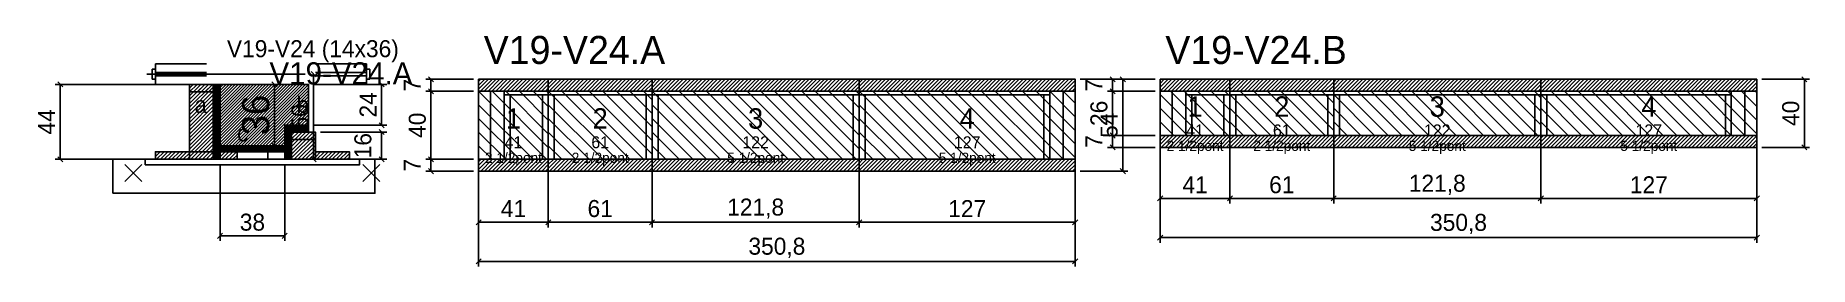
# Model space of a CAD drawing. Extents: x -69 to 975, y -103 to 33.
import ezdxf
from ezdxf.enums import TextEntityAlignment as Align

# ---------------------------------------------------------------- set-up
doc = ezdxf.new("R2010")
doc.units = 0
for name, color, linetype in [('5', 5, 'Continuous'), ('barrote', 126, 'Continuous'), ('CONCRETO', 251, 'Continuous'), ('COTA', 241, 'Continuous'), ('Cota Seção (2x)', 241, 'Continuous'), ('detalhes', 7, 'Continuous'), ('Hachura', 251, 'Continuous'), ('Madeira', 126, 'Continuous'), ('NOMENCLATURA', 7, 'Continuous'), ('Painéis', 200, 'Continuous'), ('presilha', 224, 'Continuous'), ('Reaproveitamento', 30, 'Continuous'), ('SARR_2.2x7', 40, 'Continuous'), ('SARR_3.5x7', 81, 'Continuous'), ('SCO-___-LAJ', 224, 'Continuous'), ('TENSOR', 224, 'Continuous'), ('texto', 7, 'Continuous'), ('Texto Seção', 7, 'Continuous')]:
    doc.layers.add(name, color=color, linetype=linetype)
doc.dimstyles.new('PAINEL', dxfattribs={"dimtxt": 10, "dimasz": 3, "dimexe": 3, "dimexo": 3, "dimgap": 3, "dimtad": 1, "dimblk": 'OBLIQUE', "dimblk1": 'OBLIQUE', "dimcen": 2.5, "dimclrd": 4, "dimclre": 4, "dimclrt": 240, "dimazin": 3, "dimtfac": 1, "dimtmove": 0, "dimatfit": 3})
doc.dimstyles.new('SECAO2X', dxfattribs={"dimtxt": 16, "dimasz": 3, "dimexe": 3, "dimexo": 3, "dimgap": 3, "dimtad": 1, "dimblk": 'OBLIQUE', "dimblk1": 'OBLIQUE', "dimcen": 2.5, "dimclrd": 4, "dimclre": 4, "dimclrt": 240, "dimazin": 3, "dimtfac": 1, "dimtmove": 0, "dimatfit": 3})

# ---------------------------------------------------------------- blocks, each defined once
blk = doc.blocks.new('_OBLIQUE')
at = {"color": 0, "linetype": 'BYBLOCK'}
blk.add_line((-0.5, -0.5), (0.5, 0.5), dxfattribs=at)

msp = doc.modelspace()

# ---------------------------------------------------------------- hatches: boundary and pattern name
at = {"layer": 'COTA'}
h = msp.add_hatch(dxfattribs=at)
h.set_pattern_fill('ANSI31', scale=0.4)
h.paths.add_polyline_path([(40, -32), (40, 4), (92, 4), (92, -20), (78, -20), (78, -32)])
h = msp.add_hatch(dxfattribs=at)
h.set_pattern_fill('ANSI31', scale=0.5)
h.paths.add_polyline_path([(192, 0), (233, 0), (233, 7), (192, 7)])
h = msp.add_hatch(dxfattribs=at)
h.set_pattern_fill('ANSI31', scale=0.5)
h.paths.add_polyline_path([(233, 0), (294, 0), (294, 7), (233, 7)])
h = msp.add_hatch(dxfattribs=at)
h.set_pattern_fill('ANSI31', scale=0.5)
h.paths.add_polyline_path([(294, 0), (415.8, 0), (415.8, 7), (294, 7)])
h = msp.add_hatch(dxfattribs=at)
h.set_pattern_fill('ANSI31', scale=0.5)
h.paths.add_polyline_path([(415.8, 0), (542.8, 0), (542.8, 7), (415.8, 7)])
h = msp.add_hatch(dxfattribs=at)
h.set_pattern_fill('ANSI31', scale=0.5)
h.paths.add_polyline_path([(592.8, 0), (633.8, 0), (633.8, 7), (592.8, 7)])
h = msp.add_hatch(dxfattribs=at)
h.set_pattern_fill('ANSI31', scale=0.5)
h.paths.add_polyline_path([(633.8, 0), (694.8, 0), (694.8, 7), (633.8, 7)])
h = msp.add_hatch(dxfattribs=at)
h.set_pattern_fill('ANSI31', scale=0.5)
h.paths.add_polyline_path([(694.8, 0), (816.6, 0), (816.6, 7), (694.8, 7)])
h = msp.add_hatch(dxfattribs=at)
h.set_pattern_fill('ANSI31', scale=0.5)
h.paths.add_polyline_path([(816.6, 0), (943.6, 0), (943.6, 7), (816.6, 7)])
h = msp.add_hatch(dxfattribs=at)
h.set_pattern_fill('ANSI31', scale=0.5)
h.paths.add_polyline_path([(592.8, -33), (633.8, -33), (633.8, -26), (592.8, -26)])
h = msp.add_hatch(dxfattribs=at)
h.set_pattern_fill('ANSI31', scale=0.5)
h.paths.add_polyline_path([(633.8, -33), (694.8, -33), (694.8, -26), (633.8, -26)])
h = msp.add_hatch(dxfattribs=at)
h.set_pattern_fill('ANSI31', scale=0.5)
h.paths.add_polyline_path([(694.8, -33), (816.6, -33), (816.6, -26), (694.8, -26)])
h = msp.add_hatch(dxfattribs=at)
h.set_pattern_fill('ANSI31', scale=0.5)
h.paths.add_polyline_path([(816.6, -33), (943.6, -33), (943.6, -26), (816.6, -26)])
h = msp.add_hatch(dxfattribs=at)
h.set_pattern_fill('ANSI31', scale=0.5)
h.paths.add_polyline_path([(192, -47), (233, -47), (233, -40), (192, -40)])
h = msp.add_hatch(dxfattribs=at)
h.set_pattern_fill('ANSI31', scale=0.5)
h.paths.add_polyline_path([(233, -47), (294, -47), (294, -40), (233, -40)])
h = msp.add_hatch(dxfattribs=at)
h.set_pattern_fill('ANSI31', scale=0.5)
h.paths.add_polyline_path([(294, -47), (415.8, -47), (415.8, -40), (294, -40)])
h = msp.add_hatch(dxfattribs=at)
h.set_pattern_fill('ANSI31', scale=0.5)
h.paths.add_polyline_path([(415.8, -47), (542.8, -47), (542.8, -40), (415.8, -40)])
at = {"layer": 'Hachura'}
h = msp.add_hatch(dxfattribs=at)
h.set_pattern_fill('ANSI31', scale=0.5)
h.paths.add_polyline_path([(22, -40), (36, -40), (36, 4), (22, 4)])
h = msp.add_hatch(dxfattribs=at)
h.set_pattern_fill('ANSI31', scale=0.5)
h.paths.add_polyline_path([(22, -0.4), (36, -0.4), (36, 4), (22, 4)])
h = msp.add_hatch(dxfattribs=at)
h.set_pattern_fill('SOLID')
h.paths.add_polyline_path([(36, -40), (40, -40), (40, 4), (36, 4)])
h = msp.add_hatch(dxfattribs=at)
h.set_pattern_fill('SOLID')
h.paths.add_polyline_path([(78, -24), (92, -24), (92, -20), (78, -20)])
h = msp.add_hatch(dxfattribs=at)
h.set_pattern_fill('SOLID')
h.paths.add_polyline_path([(78, -40), (82, -40), (82, -24), (78, -24)])
h = msp.add_hatch(dxfattribs=at)
h.set_pattern_fill('ANSI31', scale=0.5)
h.paths.add_polyline_path([(82, -40), (96, -40), (96, -24), (82, -24)])
h = msp.add_hatch(dxfattribs=at)
h.set_pattern_fill('ANSI31', scale=0.5)
h.paths.add_polyline_path([(82, -28.4), (96, -28.4), (96, -24), (82, -24)])
h = msp.add_hatch(dxfattribs=at)
h.set_pattern_fill('ANSI31', scale=0.5)
h.paths.add_polyline_path([(2, -40), (22, -40), (22, -35.6), (2, -35.6)])
h = msp.add_hatch(dxfattribs=at)
h.set_pattern_fill('SOLID')
h.paths.add_polyline_path([(40, -35.6), (78, -35.6), (78, -32), (40, -32)])
h = msp.add_hatch(dxfattribs=at)
h.set_pattern_fill('ANSI31', scale=0.5)
h.paths.add_polyline_path([(40, -40), (50, -40), (50, -35.6), (40, -35.6)])
h = msp.add_hatch(dxfattribs=at)
h.set_pattern_fill('ANSI31', scale=0.5)
h.paths.add_polyline_path([(96, -40), (116, -40), (116, -35.6), (96, -35.6)])

# ---------------------------------------------------------------- linework, layer by layer
for p, q in [((0, 13), (0, 7)), ((2, 13), (0, 13)), ((2, 16), (32, 16)), ((2, 16), (2, 4)), ((2, 11), (32, 11)), ((96, 16), (126, 16)), ((96, 11), (126, 11)), ((126, 16), (126, 4)), ((126, 13), (128, 13)), ((128, 13), (128, 7)), ((2, 7), (0, 7)), ((2, 9), (32, 9)), ((2, 4), (32, 4)), ((96, 9), (126, 9)), ((96, 4), (126, 4)), ((126, 7), (128, 7))]:
    msp.add_line(p, q)
at = {"layer": 'barrote'}
msp.add_lwpolyline([(-23, -60), (131, -60), (131, -40), (-23, -40)], close=True, dxfattribs=at)
at = {"layer": 'CONCRETO'}
msp.add_lwpolyline([(40, -32), (40, 4), (92, 4), (92, -20), (78, -20), (78, -32)], close=True, dxfattribs=at)
at = {"layer": 'Madeira'}
for points in [[(22, -40), (36, -40), (36, 4), (22, 4)], [(22, -0.4), (36, -0.4), (36, 4), (22, 4)], [(82, -40), (96, -40), (96, -24), (82, -24)], [(82, -28.4), (96, -28.4), (96, -24), (82, -24)], [(2, -40), (22, -40), (22, -35.6), (2, -35.6)], [(22, -40), (36, -40), (36, -35.6), (22, -35.6)], [(40, -40), (50, -40), (50, -35.6), (40, -35.6)], [(68, -40), (78, -40), (78, -35.6), (68, -35.6)], [(96, -40), (116, -40), (116, -35.6), (96, -35.6)]]:
    msp.add_lwpolyline(points, close=True, dxfattribs=at)
at = {"layer": 'Painéis'}
for p, q in [((192, 0), (233, 0)), ((192, -40), (192, 0)), ((233, -40), (233, 0)), ((233, -40), (233, 0)), ((233, 0), (294, 0)), ((233, -40), (233, 0)), ((294, -40), (294, 0)), ((294, -40), (294, 0)), ((294, 0), (415.8, 0)), ((294, -40), (294, 0)), ((415.8, -40), (415.8, 0)), ((415.8, -40), (415.8, 0)), ((415.8, 0), (542.8, 0)), ((415.8, -40), (415.8, 0)), ((542.8, -40), (542.8, 0)), ((592.8, 0), (633.8, 0)), ((592.8, -26), (592.8, 0)), ((633.8, -26), (633.8, 0)), ((633.8, -26), (633.8, 0)), ((633.8, 0), (694.8, 0)), ((633.8, -26), (633.8, 0)), ((694.8, -26), (694.8, 0)), ((694.8, -26), (694.8, 0)), ((694.8, 0), (816.6, 0)), ((694.8, -26), (694.8, 0)), ((816.6, -26), (816.6, 0)), ((816.6, -26), (816.6, 0)), ((816.6, 0), (943.6, 0)), ((816.6, -26), (816.6, 0)), ((943.6, -26), (943.6, 0)), ((592.8, -26), (633.8, -26)), ((633.8, -26), (694.8, -26)), ((694.8, -26), (816.6, -26)), ((816.6, -26), (943.6, -26)), ((192, -40), (233, -40)), ((233, -40), (294, -40)), ((294, -40), (415.8, -40)), ((415.8, -40), (542.8, -40))]:
    msp.add_line(p, q, dxfattribs=at)
for points in [[(36, -40), (40, -40), (40, 4), (36, 4)], [(78, -24), (92, -24), (92, -20), (78, -20)], [(78, -40), (82, -40), (82, -24), (78, -24)], [(40, -35.6), (78, -35.6), (78, -32), (40, -32)]]:
    msp.add_lwpolyline(points, close=True, dxfattribs=at)
at = {"layer": 'presilha'}
for p, q in [((-16, -53), (-6, -43)), ((-16, -43), (-6, -53)), ((124, -53), (134, -43)), ((124, -43), (134, -53))]:
    msp.add_line(p, q, dxfattribs=at)
at = {"layer": 'Reaproveitamento', "color": 30}
for p, q in [((232, -40), (192, 0)), ((233, -33), (200, 0)), ((233, -25), (208, 0)), ((233, -17), (216, 0)), ((233, -9), (224, 0)), ((233, -1), (232, 0)), ((273, -40), (233, 0)), ((281, -40), (241, 0)), ((289, -40), (249, 0)), ((294, -37), (257, 0)), ((294, -29), (265, 0)), ((294, -21), (273, 0)), ((294, -13), (281, 0)), ((294, -5), (289, 0)), ((334, -40), (294, 0)), ((342, -40), (302, 0)), ((350, -40), (310, 0)), ((358, -40), (318, 0)), ((366, -40), (326, 0)), ((374, -40), (334, 0)), ((382, -40), (342, 0)), ((390, -40), (350, 0)), ((398, -40), (358, 0)), ((406, -40), (366, 0)), ((414, -40), (374, 0)), ((415.8, -33.8), (382, 0)), ((415.8, -25.8), (390, 0)), ((415.8, -17.8), (398, 0)), ((415.8, -9.8), (406, 0)), ((415.8, -1.8), (414, 0)), ((455.8, -40), (415.8, 0)), ((463.8, -40), (423.8, 0)), ((471.8, -40), (431.8, 0)), ((479.8, -40), (439.8, 0)), ((487.8, -40), (447.8, 0)), ((495.8, -40), (455.8, 0)), ((503.8, -40), (463.8, 0)), ((511.8, -40), (471.8, 0)), ((519.8, -40), (479.8, 0)), ((527.8, -40), (487.8, 0)), ((535.8, -40), (495.8, 0)), ((542.8, -39), (503.8, 0)), ((542.8, -31), (511.8, 0)), ((542.8, -23), (519.8, 0)), ((542.8, -15), (527.8, 0)), ((542.8, -7), (535.8, 0)), ((624.8, -26), (598.8, 0)), ((632.8, -26), (606.8, 0)), ((633.8, -19), (614.8, 0)), ((633.8, -11), (622.8, 0)), ((633.8, -3), (630.8, 0)), ((665.8, -26), (639.8, 0)), ((673.8, -26), (647.8, 0)), ((681.8, -26), (655.8, 0)), ((689.8, -26), (663.8, 0)), ((694.8, -23), (671.8, 0)), ((694.8, -15), (679.8, 0)), ((694.8, -7), (687.8, 0)), ((726.8, -26), (700.8, 0)), ((734.8, -26), (708.8, 0)), ((742.8, -26), (716.8, 0)), ((750.8, -26), (724.8, 0)), ((758.8, -26), (732.8, 0)), ((766.8, -26), (740.8, 0)), ((774.8, -26), (748.8, 0)), ((782.8, -26), (756.8, 0)), ((790.8, -26), (764.8, 0)), ((798.8, -26), (772.8, 0)), ((806.8, -26), (780.8, 0)), ((814.8, -26), (788.8, 0)), ((816.6, -19.8), (796.8, 0)), ((816.6, -11.8), (804.8, 0)), ((816.6, -3.8), (812.8, 0)), ((848.6, -26), (822.6, 0)), ((856.6, -26), (830.6, 0)), ((864.6, -26), (838.6, 0)), ((872.6, -26), (846.6, 0)), ((880.6, -26), (854.6, 0)), ((888.6, -26), (862.6, 0)), ((896.6, -26), (870.6, 0)), ((904.6, -26), (878.6, 0)), ((912.6, -26), (886.6, 0)), ((920.6, -26), (894.6, 0)), ((928.6, -26), (902.6, 0)), ((936.6, -26), (910.6, 0)), ((943.6, -25), (918.6, 0)), ((943.6, -17), (926.6, 0)), ((943.6, -9), (934.6, 0)), ((943.6, -1), (942.6, 0)), ((224, -40), (192, -8)), ((265, -40), (233, -8)), ((326, -40), (294, -8)), ((447.8, -40), (415.8, -8)), ((616.8, -26), (592.8, -2)), ((608.8, -26), (592.8, -10)), ((657.8, -26), (633.8, -2)), ((649.8, -26), (633.8, -10)), ((718.8, -26), (694.8, -2)), ((710.8, -26), (694.8, -10)), ((840.6, -26), (816.6, -2)), ((832.6, -26), (816.6, -10)), ((216, -40), (192, -16)), ((257, -40), (233, -16)), ((318, -40), (294, -16)), ((439.8, -40), (415.8, -16)), ((600.8, -26), (592.8, -18)), ((641.8, -26), (633.8, -18)), ((702.8, -26), (694.8, -18)), ((824.6, -26), (816.6, -18)), ((208, -40), (192, -24)), ((249, -40), (233, -24)), ((310, -40), (294, -24)), ((431.8, -40), (415.8, -24)), ((592.8, -26), (592.8, -26)), ((633.8, -26), (633.8, -26)), ((694.8, -26), (694.8, -26)), ((816.6, -26), (816.6, -26)), ((200, -40), (192, -32)), ((192, -40), (192, -40)), ((241, -40), (233, -32)), ((233, -40), (233, -40)), ((302, -40), (294, -32)), ((294, -40), (294, -40)), ((423.8, -40), (415.8, -32)), ((415.8, -40), (415.8, -40))]:
    msp.add_line(p, q, dxfattribs=at)
at = {"layer": 'SARR_2.2x7'}
for p, q in [((199, -40), (199, 0)), ((535.8, -40), (535.8, 0)), ((599.8, -26), (599.8, 0)), ((936.6, -26), (936.6, 0)), ((207, -2.2), (233, -2.2)), ((233, -2.2), (294, -2.2)), ((294, -2.2), (415.8, -2.2)), ((415.8, -2.2), (527.8, -2.2)), ((607.8, -2.2), (633.8, -2.2)), ((633.8, -2.2), (694.8, -2.2)), ((694.8, -2.2), (816.6, -2.2)), ((816.6, -2.2), (928.6, -2.2))]:
    msp.add_line(p, q, dxfattribs=at)
at = {"layer": 'SARR_3.5x7'}
for p, q in [((207, -40), (207, 0)), ((233, -40), (233, 0)), ((233, -40), (233, 0)), ((294, -40), (294, 0)), ((294, -40), (294, 0)), ((415.8, -40), (415.8, 0)), ((415.8, -40), (415.8, 0)), ((527.8, -40), (527.8, 0)), ((607.8, -26), (607.8, 0)), ((633.8, -26), (633.8, 0)), ((633.8, -26), (633.8, 0)), ((694.8, -26), (694.8, 0)), ((694.8, -26), (694.8, 0)), ((816.6, -26), (816.6, 0)), ((816.6, -26), (816.6, 0)), ((928.6, -26), (928.6, 0)), ((210.5, -40), (210.5, -2.2)), ((229.5, -40), (229.5, -2.2)), ((236.5, -40), (236.5, -2.2)), ((290.5, -40), (290.5, -2.2)), ((297.5, -40), (297.5, -2.2)), ((412.3, -40), (412.3, -2.2)), ((419.3, -40), (419.3, -2.2)), ((524.3, -40), (524.3, -2.2)), ((611.3, -26), (611.3, -2.2)), ((630.3, -26), (630.3, -2.2)), ((637.3, -26), (637.3, -2.2)), ((691.3, -26), (691.3, -2.2)), ((698.3, -26), (698.3, -2.2)), ((813.1, -26), (813.1, -2.2)), ((820.1, -26), (820.1, -2.2)), ((925.1, -26), (925.1, -2.2)), ((607.8, -26), (611.3, -26)), ((630.3, -26), (633.8, -26)), ((633.8, -26), (637.3, -26)), ((691.3, -26), (694.8, -26)), ((694.8, -26), (698.3, -26)), ((813.1, -26), (816.6, -26)), ((816.6, -26), (820.1, -26)), ((925.1, -26), (928.6, -26)), ((207, -40), (210.5, -40)), ((229.5, -40), (233, -40)), ((233, -40), (236.5, -40)), ((290.5, -40), (294, -40)), ((294, -40), (297.5, -40)), ((412.3, -40), (415.8, -40)), ((415.8, -40), (419.3, -40)), ((524.3, -40), (527.8, -40))]:
    msp.add_line(p, q, dxfattribs=at)
at = {"layer": 'SCO-___-LAJ'}
for points in [[(192, 0), (233, 0), (233, 7), (192, 7)], [(233, 0), (294, 0), (294, 7), (233, 7)], [(294, 0), (415.8, 0), (415.8, 7), (294, 7)], [(415.8, 0), (542.8, 0), (542.8, 7), (415.8, 7)], [(592.8, 0), (633.8, 0), (633.8, 7), (592.8, 7)], [(633.8, 0), (694.8, 0), (694.8, 7), (633.8, 7)], [(694.8, 0), (816.6, 0), (816.6, 7), (694.8, 7)], [(816.6, 0), (943.6, 0), (943.6, 7), (816.6, 7)], [(592.8, -33), (633.8, -33), (633.8, -26), (592.8, -26)], [(633.8, -33), (694.8, -33), (694.8, -26), (633.8, -26)], [(694.8, -33), (816.6, -33), (816.6, -26), (694.8, -26)], [(816.6, -33), (943.6, -33), (943.6, -26), (816.6, -26)], [(-4, -43.2), (122, -43.2), (122, -40), (-4, -40)], [(192, -47), (233, -47), (233, -40), (192, -40)], [(233, -47), (294, -47), (294, -40), (233, -40)], [(294, -47), (415.8, -47), (415.8, -40), (294, -40)], [(415.8, -47), (542.8, -47), (542.8, -40), (415.8, -40)]]:
    msp.add_lwpolyline(points, close=True, dxfattribs=at)
at = {"layer": 'TENSOR'}
msp.add_line((-3, 10), (90, 10), dxfattribs=at)

# ---------------------------------------------------------------- texts
at = {"layer": '5'}
for s, height, p in [('1', 12, (212.5, -16)), ('2', 12, (263.5, -16)), ('3', 12, (354.9, -16)), ('4', 12, (479.3, -16)), ('1', 12, (613.3, -9)), ('2', 12, (664.3, -9)), ('3', 12, (755.7, -9)), ('4', 12, (880.1, -9)), ('41', 7, (613.3, -23)), ('61', 7, (664.3, -23)), ('122', 7, (755.7, -23)), ('127', 7, (880.1, -23)), ('41', 7, (212.5, -30)), ('61', 7, (263.5, -30)), ('122', 7, (354.9, -30)), ('127', 7, (479.3, -30))]:
    msp.add_text(s, height=height, dxfattribs=at).set_placement(p, align=Align.MIDDLE_CENTER)
at = {"layer": 'detalhes'}
for s, p in [('a', (25, -12.7)), ('b', (85, -12.7)), ('c', (50, -29.5))]:
    msp.add_text(s, height=9.6, dxfattribs=at).set_placement(p)
at = {"layer": 'NOMENCLATURA'}
for s, p in [('V19-V24.A', (195, 16)), ('V19-V24.B', (595.8, 16))]:
    msp.add_text(s, height=16.5, dxfattribs=at).set_placement(p)
at = {"layer": 'texto', "char_height": 6, "attachment_point": 5}
for s, insert in [('2 1/2pont', (613.3, -33)), ('2 1/2pont', (664.3, -33)), ('5 1/2pont', (755.7, -33)), ('5 1/2pont', (880.1, -33)), ('2 1/2pont', (212.5, -40)), ('2 1/2pont', (263.5, -40)), ('5 1/2pont', (354.9, -40)), ('5 1/2pont', (479.3, -40))]:
    msp.add_mtext(s, dxfattribs=dict(at, insert=insert))
at = {"layer": 'Texto Seção'}
for s, height, p in [('V19-V24 (14x36)', 10, (44, 20)), ('V19-V24.A', 13, (69, 4))]:
    msp.add_text(s, height=height, dxfattribs=at).set_placement(p)

# ---------------------------------------------------------------- dimensions: what is measured, and where the dimension line sits
at = {"layer": 'COTA'}
for base, p1, p2 in [((95, -40), (96, -40), (96, 10)), ((-54, -40), (2, -40), (22, 4)), ((135, -20), (92, -20), (92, 4)), ((164, 0), (192, 0), (192, 7)), ((164, -40), (192, -40), (192, 0)), ((570.8, -47), (542.8, -47), (542.8, 7)), ((564.8, 0), (592.8, 0), (592.8, 7)), ((564.8, -26), (592.8, -26), (592.8, 0)), ((971.6, -33), (943.6, -33), (943.6, 7)), ((135, -40), (96, -40), (96, -24)), ((564.8, -33), (592.8, -33), (592.8, -26)), ((164, -47), (192, -47), (192, -40))]:
    msp.add_linear_dim(base=base, p1=p1, p2=p2, angle=90, dimstyle='PAINEL', dxfattribs=at).render()
for base, p1, p2 in [((592.8, -63), (592.8, -26), (633.8, -26)), ((592.8, -86), (592.8, -26), (943.6, -26)), ((633.8, -63), (633.8, -26), (694.8, -26)), ((694.8, -63), (694.8, -26), (816.6, -26)), ((816.6, -63), (816.6, -26), (943.6, -26)), ((40, -85), (40, -40), (78, -40)), ((192, -77), (192, -40), (233, -40)), ((192, -100), (192, -40), (542.8, -40)), ((233, -77), (233, -40), (294, -40)), ((294, -77), (294, -40), (415.8, -40)), ((415.8, -77), (415.8, -40), (542.8, -40))]:
    msp.add_linear_dim(base=base, p1=p1, p2=p2, dimstyle='PAINEL', dxfattribs=at).render()
at = {"layer": 'Cota Seção (2x)'}
msp.add_linear_dim(base=(72, -32), p1=(40, -32), p2=(40, 4), angle=90, dimstyle='SECAO2X', dxfattribs=at).render()

doc.saveas('drawing.dxf')
